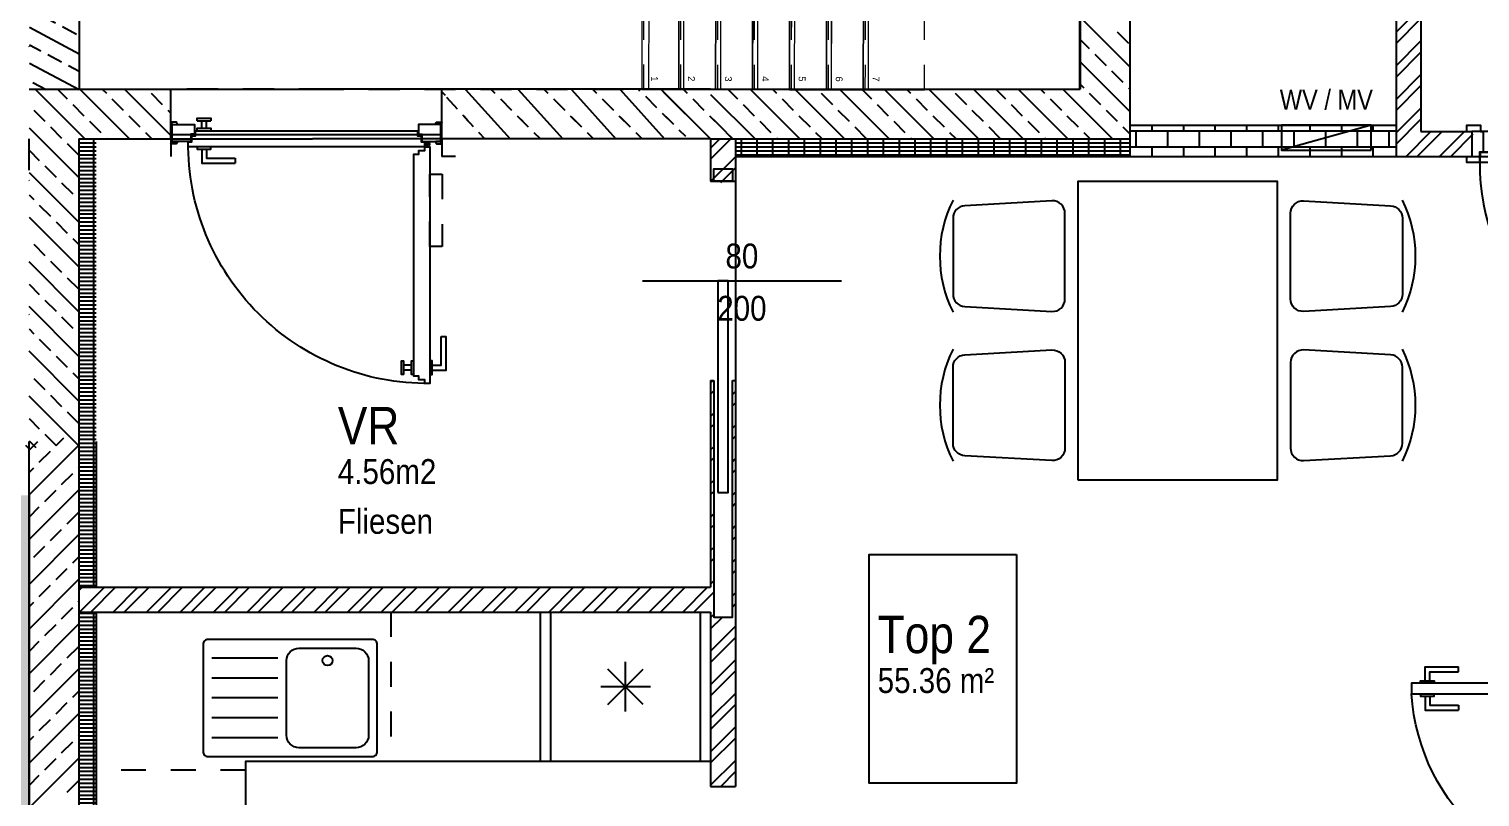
# Model space of a CAD drawing. Header units: millimetres. Extents: x 2865.5 to 2884.6, y 1727 to 1740.
# Drawn here: x 2874.96 to 2880.79, y 1731.76 to 1734.84 of the extents above; entities that cross this region are included whole.
import ezdxf
from ezdxf.enums import TextEntityAlignment as Align

# ---------------------------------------------------------------- set-up
doc = ezdxf.new("R2010")
doc.units = ezdxf.units.MM
doc.linetypes.add('Dashed Small', pattern=[141.111111, 70.555556, -70.555556])
doc.linetypes.add('HIDDEN2', pattern=[0.1875, 0.125, -0.0625])
doc.layers.add('00_HLP---------M0', color=5, linetype='Continuous', plot=False)
doc.layers.add('05_HLP---------M0', color=5, linetype='Continuous', plot=False)
for name, color, linetype in [('01-ANS-G00-L04-M0', 8, 'Continuous'), ('01-TXT---------M0', 5, 'Continuous'), ('01-TXT---------PP', 5, 'Continuous'), ('01-TXT-G00-L04-M0', 160, 'Continuous'), ('02-FIL-G00-L04-LILA', 223, 'Continuous'), ('02-FIL-G00-L04-ORANGE', 40, 'Continuous'), ('02-FIL-G00-L04-STB', 8, 'Continuous'), ('02-HID---------M0', 8, 'HIDDEN2'), ('02-HID-G00-L04-M0', 8, 'HIDDEN2'), ('02-TWA---------M0', 4, 'Continuous'), ('02-TWA-G00-L04-M0', 4, 'Continuous'), ('02-ZWA---------M0', 2, 'Continuous'), ('02-ZWA-G00-L04-M0', 2, 'Continuous'), ('05-STO---------M0', 5, 'Continuous'), ('05-STO--------M0', 5, 'Continuous'), ('05-SYM---------M0', 8, 'Continuous'), ('05-SYM--------M0', 8, 'Continuous'), ('05-SYM-G00-L04-M0', 8, 'Continuous'), ('05-TXT--------M0', 8, 'Continuous'), ('05-TXT-G00-L04-M0', 8, 'Continuous'), ('07-SAN-G00-L04-FBHZG-EVERT', 8, 'Continuous'), ('07-SAN-G00-L04-Küche', 8, 'Continuous'), ('07-SAN-G00-L04-M0', 8, 'Continuous'), ('New_055 Treppen _ Lift', 7, 'Continuous')]:
    doc.layers.add(name, color=color, linetype=linetype)
doc.layers.add('New_055 Treppen _ Lift_Pen_No__1', color=7, linetype='Continuous', lineweight=13)
doc.styles.add('ARIAL', font='arial.ttf', dxfattribs={"width": 0.85})
doc.styles.add('GENERATED_STYLE_1', font='arial.ttf')
pattern_1 = [(360, (2824.415287, 1813.365314), (0, 0.015875), []), (90, (2824.415287, 1813.365314), (-0.0635, 0), [])]
pattern_2 = [(45, (2824.41529, 1813.36531), (-0.06735192, 0.06735192), []), (45, (2824.46019, 1813.36531), (-0.06735192, 0.06735192), [])]

# ---------------------------------------------------------------- blocks, each defined once
blk = doc.blocks.new('05-TXT')
at = {"layer": '05-TXT--------M0'}
blk.add_line((-0.4, 0), (0.4, 0), dxfattribs=at)
at = {"layer": '05-TXT--------M0', "color": 8, "style": 'ARIAL', "width": 0.85}
blk.add_attdef('BREITE', text='', height=0.1, dxfattribs=at).set_placement((0, 0.05), align=Align.CENTER)
blk.add_attdef('HÖHE', text='', height=0.1, rotation=360, dxfattribs=at).set_placement((0, -0.06), align=Align.TOP_CENTER)
blk = doc.blocks.new('TÜR-80_10er-WAND')
at = {"layer": '00_HLP---------M0'}
for points in [[(-0.3575, 0.027), (-0.3575, 0.083), (-0.2225, 0.083)], [(-0.3375, 0.027), (-0.3375, 0.063), (-0.2225, 0.063)], [(-0.2225, 0.063), (-0.2225, 0.083)], [(0.4, 0.017), (-0.4, 0.017)], [(-0.375, 0.017), (-0.375, 0.027), (-0.32, 0.027), (-0.32, 0.017)], [(-0.375, -0.025), (-0.375, -0.035), (-0.32, -0.035), (-0.32, -0.025)], [(-0.3575, -0.035), (-0.3575, -0.091), (-0.2225, -0.091)], [(-0.3375, -0.035), (-0.3375, -0.071), (-0.2225, -0.071)], [(-0.2225, -0.071), (-0.2225, -0.091)]]:
    blk.add_lwpolyline(points, dxfattribs=at)
blk.add_lwpolyline([(0.4115, -0.025), (-0.4115, -0.025), (-0.4115, -0.025), (-0.4115, 0.017), (0.4115, 0.017)], close=True, dxfattribs=at)
at = {"layer": '02-HID---------M0', "ltscale": 0.5}
for points in [[(0.445, 0.1), (-0.445, 0.1)], [(-0.445, 0), (0.445, 0)]]:
    blk.add_lwpolyline(points, dxfattribs=at)
at = {"layer": '02-ZWA---------M0'}
for points in [[(-0.445, 0.1), (-0.445, 0)], [(0.445, 0.1), (0.445, 0)]]:
    blk.add_lwpolyline(points, dxfattribs=at)
at = {"layer": '05-STO--------M0'}
for points in [[(-0.465, 0.1), (-0.465, 0.125), (-0.41, 0.125), (-0.41, 0.1), (-0.4, 0.1), (-0.4, 0.017), (-0.415, 0.017), (-0.415, -0.025), (-0.465, -0.025), (-0.465, 0)], [(0.465, 0.1), (0.465, 0.125), (0.41, 0.125), (0.41, 0.1), (0.4, 0.1), (0.4, 0.017), (0.415, 0.017), (0.415, -0.025), (0.465, -0.025), (0.465, 0)]]:
    blk.add_lwpolyline(points, dxfattribs=at)
at = {"layer": '05-SYM---------M0'}
for points in [[(0.352, -0.8085), (0.296, -0.8085), (0.296, -0.6735)], [(0.316, -0.6735), (0.296, -0.6735)], [(0.352, -0.7885), (0.316, -0.7885), (0.316, -0.6735)], [(0.414, -0.8085), (0.47, -0.8085), (0.47, -0.6735)], [(0.414, -0.7885), (0.45, -0.7885), (0.45, -0.6735)], [(0.45, -0.6735), (0.47, -0.6735)], [(0.362, -0.826), (0.352, -0.826), (0.352, -0.771), (0.362, -0.771)], [(0.404, -0.826), (0.414, -0.826), (0.414, -0.771), (0.404, -0.771)]]:
    blk.add_lwpolyline(points, dxfattribs=at)
at = {"layer": '05-SYM--------M0'}
blk.add_lwpolyline([(0.404, -0.0395), (0.404, -0.8625), (0.404, -0.8625), (0.362, -0.8625), (0.362, -0.0395)], close=True, dxfattribs=at)
for points in [[(0.41, -0.036), (0.42, -0.036)], [(0.415, -0.031), (0.415, -0.041)]]:
    blk.add_lwpolyline(points, dxfattribs=at)
blk.add_circle((0.415, -0.036), 0.01, dxfattribs=at)
blk.add_arc((0.415, -0.036), 0.8282, 176.33088, 266.33088, dxfattribs=at)
blk = doc.blocks.new('01-SQM')
at = {"layer": '01-TXT---------M0', "color": 1, "style": 'ARIAL', "width": 0.85}
blk.add_attdef('ROOM', (0, 0), '', height=0.15, dxfattribs=at)
blk.add_attdef('AREA', text='', height=0.1, dxfattribs=at).set_placement((0, -0.06), align=Align.TOP_LEFT)
at = {"layer": '01-TXT---------PP', "color": 1, "style": 'ARIAL', "width": 0.85}
blk.add_attdef('NR', text='', height=0.15, dxfattribs=at).set_placement((-0.1173, 0), align=Align.RIGHT)
blk.add_attdef('FLOOR', text='', height=0.1, dxfattribs=at).set_placement((0, -0.26), align=Align.TOP_LEFT)
blk = doc.blocks.new('WET')
at = {"layer": '02-TWA---------M0'}
for points in [[(-0.545, 0), (-0.545, 0.2)], [(0.545, 0), (0.545, 0.2)]]:
    blk.add_lwpolyline(points, dxfattribs=at)
at = {"layer": '02-ZWA---------M0'}
for points in [[(-0.545, 0), (-0.545, -0.07)], [(0.545, 0), (0.545, -0.07)]]:
    blk.add_lwpolyline(points, dxfattribs=at)
at = {"layer": '05-STO---------M0'}
for points in [[(-0.54, 0.058), (-0.52, 0.058), (-0.52, 0.063, 0.414214), (-0.525, 0.068), (-0.545, 0.068)], [(0.54, 0.058), (0.52, 0.058), (0.52, 0.063, -0.414214), (0.525, 0.068), (0.545, 0.068)], [(-0.54, -0.01), (-0.52, -0.01), (-0.52, -0.015, -0.414214), (-0.525, -0.02), (-0.545, -0.02)], [(0.54, -0.01), (0.52, -0.01), (0.52, -0.015, 0.414214), (0.525, -0.02), (0.545, -0.02)]]:
    blk.add_lwpolyline(points, format="xyb", close=True, dxfattribs=at)
for points in [[(-0.464, -0.01), (-0.54, -0.01), (-0.54, 0.058), (-0.45, 0.058), (-0.45, 0.058), (-0.45, 0.058), (-0.45, 0.0195), (-0.464, 0.0195), (-0.464, -0.01)], [(0.464, -0.01), (0.54, -0.01), (0.54, 0.058), (0.45, 0.058), (0.45, 0.058), (0.45, 0.058), (0.45, 0.0195), (0.464, 0.0195), (0.464, -0.01)]]:
    blk.add_lwpolyline(points, dxfattribs=at)
at = {"layer": '05-SYM---------M0'}
for p, q in [((-0.422, -0.908), (-0.392, -0.908)), ((-0.422, -0.928), (-0.392, -0.928))]:
    blk.add_line(p, q, dxfattribs=at)
for points in [[(0.545, 0.018), (-0.545, 0.018)], [(-0.432, -0.061), (-0.432, -0.061), (-0.452, -0.061), (-0.452, -0.046), (-0.476, -0.046), (-0.476, -0.032), (-0.496, -0.032), (-0.496, -0.982), (-0.476, -0.982), (-0.476, -0.968), (-0.452, -0.968), (-0.452, -0.953), (-0.432, -0.953), (-0.432, -0.061)], [(-0.491, -0.021), (-0.481, -0.021)], [(-0.486, -0.026), (-0.486, -0.016)], [(-0.506, -0.928), (-0.562, -0.928), (-0.562, -0.793)], [(-0.542, -0.793), (-0.562, -0.793)], [(-0.506, -0.908), (-0.542, -0.908), (-0.542, -0.793)], [(-0.496, -0.9455), (-0.506, -0.9455), (-0.506, -0.8905), (-0.496, -0.8905)], [(-0.432, -0.9455), (-0.422, -0.9455), (-0.422, -0.8905), (-0.432, -0.8905)], [(-0.392, -0.9455), (-0.382, -0.9455), (-0.382, -0.8905), (-0.392, -0.8905)], [(-0.392, -0.9455), (-0.392, -0.8905)]]:
    blk.add_lwpolyline(points, dxfattribs=at)
at = {"layer": '05-SYM---------M0', "linetype": 'HIDDEN2', "ltscale": 0.2}
blk.add_lwpolyline([(-0.496, -0.142), (-0.546, -0.142), (-0.546, -0.432), (-0.496, -0.432)], close=True, dxfattribs=at)
at = {"layer": '05-SYM---------M0'}
blk.add_circle((-0.486, -0.021), 0.01, dxfattribs=at)
blk.add_arc((-0.486, -0.021), 0.9611, 269.40381, 0.65581, dxfattribs=at)
at = {"layer": '05_HLP---------M0'}
for p, q in [((0.401, 0.043), (0.401, 0.073)), ((0.421, 0.043), (0.421, 0.073))]:
    blk.add_line(p, q, dxfattribs=at)
for points in [[(0.4385, 0.073), (0.4385, 0.083), (0.3835, 0.083), (0.3835, 0.073)], [(0.4385, 0.073), (0.3835, 0.073)], [(-0.446, 0.033), (-0.446, 0.033), (-0.446, 0.013), (-0.461, 0.013), (-0.461, -0.011), (-0.475, -0.011), (-0.475, -0.031), (0.475, -0.031), (0.475, -0.011), (0.461, -0.011), (0.461, 0.013), (0.446, 0.013), (0.446, 0.033), (-0.446, 0.033)], [(0.4385, 0.033), (0.4385, 0.043), (0.3835, 0.043), (0.3835, 0.033)], [(0.421, -0.041), (0.421, -0.097), (0.286, -0.097)], [(0.401, -0.041), (0.401, -0.077), (0.286, -0.077)], [(0.4385, -0.031), (0.4385, -0.041), (0.3835, -0.041), (0.3835, -0.031)], [(0.286, -0.077), (0.286, -0.097)]]:
    blk.add_lwpolyline(points, dxfattribs=at)
blk = doc.blocks.new('SCHIEBETÜR-80')
at = {"layer": '02-ZWA---------M0'}
for points in [[(-0.4, 0.0375), (-1.35, 0.0375), (-1.35, -0.0375), (-0.4, -0.0375)], [(-0.4, 0.05), (-0.4, 0.0375)], [(0.4, 0.05), (0.4, -0.05)], [(-0.4, -0.0375), (-0.4, -0.05)]]:
    blk.add_lwpolyline(points, dxfattribs=at)
blk.add_lwpolyline([(0.4, 0.0375), (0.45, 0.0375), (0.45, -0.0375), (0.4, -0.0375)], close=True, dxfattribs=at)
at = {"layer": '05-SYM---------M0'}
blk.add_lwpolyline([(-0.85, 0.021), (-0.85, -0.021), (0, -0.021), (0, 0.021)], close=True, dxfattribs=at)
blk = doc.blocks.new('Kühlschrank')
blk.add_lwpolyline([(-0.3, 0), (0.3, 0), (0.3, -0.6), (-0.3, -0.6)], close=True)
for points in [[(0.0707, -0.2293), (-0.0707, -0.3707)], [(-0.0707, -0.2293), (0.0707, -0.3707)], [(0, -0.2), (0, -0.4)], [(-0.1, -0.3), (0.1, -0.3)]]:
    blk.add_lwpolyline(points)
blk = doc.blocks.new('Spüle')
for points in [[(0.4, -0.02), (-0.26, -0.02, 0.414214), (-0.28, -0.04), (-0.28, -0.47, 0.414214), (-0.26, -0.49), (0.4, -0.49, 0.414214), (0.42, -0.47), (0.42, -0.04, 0.414214)], [(-0.195, -0.055), (0.035, -0.055, -0.414214), (0.085, -0.105), (0.085, -0.405, -0.414214), (0.035, -0.455), (-0.195, -0.455, -0.414214), (-0.245, -0.405), (-0.245, -0.105, -0.414214)]]:
    blk.add_lwpolyline(points, format="xyb", close=True)
for points in [[(0.12, -0.095), (0.385, -0.095)], [(0.12, -0.175), (0.385, -0.175)], [(0.12, -0.255), (0.385, -0.255)], [(0.12, -0.335), (0.385, -0.335)], [(0.12, -0.415), (0.385, -0.415)]]:
    blk.add_lwpolyline(points)
blk.add_circle((-0.08, -0.405), 0.02)
blk = doc.blocks.new('4733788473')
at = {"color": 4, "flags": 128}
for points in [[(2875.3038, 1739.7076, -0.39805), (2875.3537, 1739.7548), (2875.6591, 1739.7548, -0.39805), (2875.709, 1739.7076), (2875.7285, 1739.3576, -0.430564), (2875.6785, 1739.3048), (2875.3342, 1739.3048, -0.430564), (2875.2843, 1739.3576)], [(2876.3079, 1739.7076, 0.39805), (2876.258, 1739.7548), (2875.9526, 1739.7548, 0.39805), (2875.9026, 1739.7076), (2875.8832, 1739.3576, 0.430564), (2875.9331, 1739.3048), (2876.2774, 1739.3048, 0.430564), (2876.3273, 1739.3576)], [(2875.3038, 1737.9957, 0.39805), (2875.3537, 1737.9484), (2875.6591, 1737.9484, 0.39805), (2875.709, 1737.9957), (2875.7285, 1738.3457, 0.430564), (2875.6785, 1738.3984), (2875.3342, 1738.3984, 0.430564), (2875.2843, 1738.3457)], [(2876.3079, 1737.9957, -0.39805), (2876.258, 1737.9484), (2875.9526, 1737.9484, -0.39805), (2875.9026, 1737.9957), (2875.8832, 1738.3457, -0.430564), (2875.9331, 1738.3984), (2876.2774, 1738.3984, -0.430564), (2876.3273, 1738.3457)]]:
    blk.add_lwpolyline(points, format="xyb", close=True, dxfattribs=at)
at = {"color": 4}
blk.add_lwpolyline([(2876.4058, 1738.4516), (2875.2058, 1738.4516), (2875.2058, 1739.2516), (2876.4058, 1739.2516)], close=True, dxfattribs=at)
for centre, start, end in [((2875.5064, 1739.3048), 63.43495, 116.56505), ((2876.1053, 1739.3048), 63.43495, 116.56505), ((2875.5064, 1738.3984), 243.43495, 296.56505), ((2876.1053, 1738.3984), 243.43495, 296.56505)]:
    blk.add_arc(centre, 0.5031, start, end, dxfattribs=at)
blk = doc.blocks.new('Stair_1', base_point=(12240439, 356160438))
at = {"layer": 'New_055 Treppen _ Lift_Pen_No__1', "color": 7, "linetype": 'Continuous', "lineweight": 13}
for p, q in [((12547981, 356222122), (12547475, 356220950)), ((12547981, 356222122), (12547475, 356220950)), ((12549024, 356221674), (12547981, 356222122)), ((12549185, 356221605), (12547981, 356222122)), ((12549185, 356221605), (12549024, 356221674)), ((12549401, 356221511), (12549185, 356221605)), ((12549434, 356221497), (12549185, 356221605)), ((12548924, 356220411), (12549401, 356221511)), ((12548924, 356220411), (12549401, 356221511)), ((12548924, 356220411), (12549401, 356221511)), ((12549434, 356221497), (12548956, 356220397)), ((12548956, 356220397), (12549434, 356221497)), ((12549434, 356221497), (12549401, 356221511)), ((12550873, 356220873), (12549434, 356221497)), ((12549681, 356221390), (12549434, 356221497)), ((12549172, 356220304), (12549649, 356221404)), ((12549681, 356221390), (12549204, 356220290)), ((12549204, 356220290), (12549681, 356221390)), ((12549929, 356221283), (12549681, 356221390)), ((12549419, 356220197), (12549897, 356221297)), ((12549929, 356221283), (12549452, 356220183)), ((12549452, 356220183), (12549929, 356221283)), ((12550176, 356221175), (12549929, 356221283)), ((12549667, 356220090), (12550144, 356221189)), ((12550176, 356221175), (12549699, 356220076)), ((12549699, 356220076), (12550176, 356221175)), ((12550424, 356221068), (12550176, 356221175)), ((12549915, 356219983), (12550392, 356221082)), ((12550424, 356221068), (12549947, 356219969)), ((12549947, 356219969), (12550424, 356221068)), ((12550671, 356220960), (12550424, 356221068)), ((12550163, 356219876), (12550639, 356220974)), ((12550671, 356220960), (12550195, 356219862)), ((12550195, 356219862), (12550671, 356220960)), ((12550919, 356220853), (12550671, 356220960)), ((12550397, 356219775), (12550873, 356220873)), ((12550443, 356219755), (12550919, 356220853))]:
    blk.add_line(p, q, dxfattribs=at)
at = {"layer": 'New_055 Treppen _ Lift_Pen_No__1', "color": 7, "linetype": 'Dashed Small', "lineweight": 13}
for p, q in [((12549024, 356221674), (12548547, 356220575)), ((12549420, 356221503), (12548942, 356220403)), ((12549667, 356221396), (12549190, 356220296)), ((12549915, 356221289), (12549438, 356220189)), ((12550163, 356221181), (12549686, 356220082)), ((12550410, 356221074), (12549933, 356219975)), ((12550658, 356220966), (12550181, 356219868)), ((12550905, 356220859), (12550429, 356219761))]:
    blk.add_line(p, q, dxfattribs=at)
blk = doc.blocks.new('Stair_2', base_point=(12240439, 356160438))
at = {"layer": 'New_055 Treppen _ Lift_Pen_No__1', "color": 7, "linetype": 'Continuous', "lineweight": 13}
for p, q in [((12547981, 356222122), (12547475, 356220950)), ((12547981, 356222122), (12547475, 356220950)), ((12549024, 356221674), (12547981, 356222122)), ((12549185, 356221605), (12547981, 356222122)), ((12549185, 356221605), (12549024, 356221674)), ((12549401, 356221511), (12549185, 356221605)), ((12549434, 356221497), (12549185, 356221605)), ((12548924, 356220411), (12549401, 356221511)), ((12548924, 356220411), (12549401, 356221511)), ((12548924, 356220411), (12549401, 356221511)), ((12549434, 356221497), (12548956, 356220397)), ((12548956, 356220397), (12549434, 356221497)), ((12549434, 356221497), (12549401, 356221511)), ((12550873, 356220873), (12549434, 356221497)), ((12549681, 356221390), (12549434, 356221497)), ((12549171, 356220303), (12549649, 356221404)), ((12549681, 356221390), (12549203, 356220289)), ((12549203, 356220289), (12549681, 356221390)), ((12549929, 356221283), (12549681, 356221390)), ((12549419, 356220196), (12549897, 356221297)), ((12549929, 356221283), (12549451, 356220182)), ((12549451, 356220182), (12549929, 356221283)), ((12550176, 356221175), (12549929, 356221283)), ((12549667, 356220088), (12550144, 356221189)), ((12550176, 356221175), (12549699, 356220074)), ((12549699, 356220074), (12550176, 356221175)), ((12550424, 356221068), (12550176, 356221175)), ((12549914, 356219981), (12550392, 356221082)), ((12550424, 356221068), (12549946, 356219967)), ((12549946, 356219967), (12550424, 356221068)), ((12550671, 356220960), (12550424, 356221068)), ((12550162, 356219873), (12550639, 356220974)), ((12550671, 356220960), (12550194, 356219860)), ((12550194, 356219860), (12550671, 356220960)), ((12550919, 356220853), (12550671, 356220960)), ((12550395, 356219772), (12550873, 356220873)), ((12550441, 356219752), (12550919, 356220853))]:
    blk.add_line(p, q, dxfattribs=at)
at = {"layer": 'New_055 Treppen _ Lift_Pen_No__1', "color": 7, "linetype": 'Dashed Small', "lineweight": 13}
for p, q in [((12549024, 356221674), (12548547, 356220574)), ((12549420, 356221503), (12548942, 356220403)), ((12549667, 356221396), (12549190, 356220295)), ((12549915, 356221289), (12549437, 356220188)), ((12550163, 356221181), (12549685, 356220080)), ((12550410, 356221074), (12549932, 356219973)), ((12550658, 356220966), (12550180, 356219865)), ((12550905, 356220859), (12550428, 356219758))]:
    blk.add_line(p, q, dxfattribs=at)
at = {"layer": 'New_055 Treppen _ Lift_Pen_No__1', "color": 7, "lineweight": 13, "char_height": 50, "attachment_point": 4, "rotation": 66.5439, "style": 'GENERATED_STYLE_1'}
for s, insert in [('\\A1;{\\pql;\\fArial|b0|i0|c0|p0;\\W1.000000;7}', (12549309, 356221444)), ('\\A1;{\\pql;\\fArial|b0|i0|c0|p0;\\W1.000000;6}', (12549557, 356221337)), ('\\A1;{\\pql;\\fArial|b0|i0|c0|p0;\\W1.000000;5}', (12549805, 356221229)), ('\\A1;{\\pql;\\fArial|b0|i0|c0|p0;\\W1.000000;4}', (12550052, 356221122)), ('\\A1;{\\pql;\\fArial|b0|i0|c0|p0;\\W1.000000;3}', (12550300, 356221015)), ('\\A1;{\\pql;\\fArial|b0|i0|c0|p0;\\W1.000000;2}', (12550547, 356220907)), ('\\A1;{\\pql;\\fArial|b0|i0|c0|p0;\\W1.000000;1}', (12550795, 356220800))]:
    blk.add_mtext(s, dxfattribs=dict(at, insert=insert))

msp = doc.modelspace()

# ---------------------------------------------------------------- hatches: boundary and pattern name
at = {"layer": '02-FIL-G00-L04-LILA'}
h = msp.add_hatch(dxfattribs=at)
h.set_pattern_fill('HONEY', color=8, scale=0.01, angle=287.04654, style=0)
h.set_pattern_definition([(270, (2883.08255, 1760.20495), (0.0274963, -0.047625), [0.03175, -0.0635]), (30, (2883.08255, 1760.20495), (0.02749631, 0.047624994), [0.03175, -0.0635]), (330, (2883.08255, 1760.20495), (0.05499261, -6e-09), [-0.0635, 0.03175])])
h.paths.add_polyline_path([(2873.6926, 1732.7712), (2873.7626, 1732.7712), (2874.7505, 1732.7499), (2874.7641, 1726.9534), (2874.9553, 1726.9534), (2874.9553, 1730.9712), (2874.9553, 1731.1712), (2874.9553, 1731.3012), (2874.9553, 1731.3012), (2874.9553, 1732.9712), (2873.6926, 1732.9712)])
at = {"layer": '02-FIL-G00-L04-ORANGE'}
h = msp.add_hatch(dxfattribs=at)
h.set_pattern_fill('ANSI32', color=8, scale=0.01, angle=107.04654, style=0)
h.set_pattern_definition(pattern_2)
h.paths.add_polyline_path([(2880.7603, 1734.3327), (2880.7603, 1734.4327), (2880.5503, 1734.4327), (2880.5503, 1735.1627), (2880.4503, 1735.1627), (2880.4503, 1734.3327)])
h = msp.add_hatch(dxfattribs=at)
h.set_pattern_fill('BRICK', color=8, scale=0.01, angle=107.04654, style=0)
h.set_pattern_definition([(360, (2824.415287, 1813.365314), (0, 0.0635), []), (90, (2824.41529, 1813.36531), (-0.127, 0), [0.0635, -0.0635]), (90, (2824.47879, 1813.36531), (-0.127, 0), [-0.0635, 0.0635])])
h.paths.add_polyline_path([(2879.3803, 1734.3327), (2880.4503, 1734.3327), (2880.4503, 1734.4577), (2879.3803, 1734.4577), (2879.3803, 1734.4027)])
h = msp.add_hatch(dxfattribs=at)
h.set_pattern_fill('GRATE', color=8, scale=0.02, angle=107.04654, style=0)
h.set_pattern_definition(pattern_1)
h.paths.add_polyline_path([(2875.2253, 1732.6027), (2875.2253, 1734.4027), (2875.1553, 1734.4027), (2875.1553, 1732.6027)])
h = msp.add_hatch(dxfattribs=at)
h.set_pattern_fill('ANSI32', color=8, scale=0.01, angle=107.04654, style=0)
h.set_pattern_definition(pattern_2)
h.paths.add_polyline_path([(2877.7953, 1734.2277), (2877.7953, 1734.4027), (2877.6953, 1734.4027), (2877.6953, 1734.2277)])
h = msp.add_hatch(dxfattribs=at)
h.set_pattern_fill('GRATE', color=8, scale=0.02, angle=107.04654, style=0)
h.set_pattern_definition(pattern_1)
h.paths.add_polyline_path([(2877.7953, 1734.3327), (2879.3803, 1734.3327), (2879.3803, 1734.4027), (2877.7953, 1734.4027)])
h = msp.add_hatch(dxfattribs=at)
h.set_pattern_fill('ANSI32', color=8, scale=0.01, angle=107.04654, style=0)
h.set_pattern_definition(pattern_2)
h.paths.add_polyline_path([(2877.7953, 1731.8027), (2877.7953, 1733.4327), (2877.7828, 1733.4327), (2877.7828, 1732.4827), (2877.7078, 1732.4827), (2877.7078, 1733.4327), (2877.6953, 1733.4327), (2877.6953, 1732.6027), (2875.1553, 1732.6027), (2875.1553, 1732.5027), (2877.6953, 1732.5027), (2877.6953, 1731.8027)])
h = msp.add_hatch(dxfattribs=at)
h.set_pattern_fill('GRATE', color=8, scale=0.02, angle=107.04654, style=0)
h.set_pattern_definition(pattern_1)
h.paths.add_polyline_path([(2875.2253, 1732.5027), (2875.1553, 1732.5027), (2875.1553, 1730.4027), (2875.2253, 1730.4027)])
at = {"layer": '02-FIL-G00-L04-STB'}
h = msp.add_hatch(dxfattribs=at)
h.set_pattern_fill('ANSI33', color=8, scale=0.02, angle=107.04654, style=0)
h.set_pattern_definition([(152.0465413, (1138.08304, 4615.19242), (-0.0595317823, -0.112182739), []), (152.0465413, (1138.05671, 4615.27828), (-0.0595317823, -0.112182739), [0.0635, -0.03175])])
h.paths.add_polyline_path([(2875.1569, 1734.5997), (2875.1572, 1734.2366), (2875.1572, 1734.3566), (2875.1572, 1734.3566), (2875.1572, 1735.9595), (2875.0656, 1735.9595), (2875.0656, 1735.9566), (2874.9572, 1735.9566), (2874.9568, 1734.5997)])
h = msp.add_hatch(dxfattribs=at)
h.set_pattern_fill('ANSI33', color=8, scale=0.02, angle=17.04654, style=0)
h.set_pattern_definition([(315, (2824.41529, 1813.36531), (0.08980256, 0.08980256), []), (315, (2824.41529, 1813.27551), (0.08980256, 0.08980256), [0.0635, -0.03175])])
h.paths.add_polyline_path([(2875.5253, 1734.4027), (2875.5253, 1734.6027), (2875.6703, 1734.6027), (2874.9553, 1734.6027), (2874.9553, 1734.4027), (2874.9553, 1733.163), (2875.1553, 1733.163), (2875.1553, 1734.4027)])

# ---------------------------------------------------------------- linework, layer by layer
at = {"color": 8}
msp.add_lwpolyline([(2875.1553, 1735.9569), (2875.1564, 1734.5998)], dxfattribs=at)
at = {"layer": '01-ANS-G00-L04-M0', "color": 8}
msp.add_lwpolyline([(2877.7953, 1734.2327), (2877.7953, 1733.4327)], dxfattribs=at)
at = {"layer": '01-TXT-G00-L04-M0', "color": 1}
msp.add_lwpolyline([(2878.9246, 1732.734), (2878.9246, 1731.8149), (2878.332, 1731.8149), (2878.332, 1732.734)], close=True, dxfattribs=at)
at = {"layer": '02-FIL-G00-L04-STB', "color": 8, "linetype": 'Continuous'}
for p, q in [((2879.1803, 1734.8924), (2879.3803, 1734.6924)), ((2879.3296, 1734.833), (2879.3745, 1734.7881)), ((2874.9568, 1734.7734), (2874.9553, 1734.775)), ((2879.1803, 1734.8026), (2879.2173, 1734.7656)), ((2879.1803, 1734.7128), (2879.3803, 1734.5128)), ((2879.2398, 1734.7432), (2879.2847, 1734.6983)), ((2879.3071, 1734.6758), (2879.352, 1734.6309)), ((2876.6146, 1734.5916), (2876.6281, 1734.5781)), ((2876.7101, 1734.601), (2876.8888, 1734.4027)), ((2876.8111, 1734.6027), (2876.8277, 1734.586)), ((2876.9222, 1734.6012), (2877.1009, 1734.4027)), ((2877.0247, 1734.6027), (2877.0413, 1734.586)), ((2877.1358, 1734.6013), (2877.3145, 1734.4027)), ((2877.2203, 1734.6027), (2877.237, 1734.586)), ((2877.3314, 1734.6015), (2877.5101, 1734.4027)), ((2877.4046, 1734.6027), (2877.4106, 1734.5967)), ((2877.4944, 1734.6027), (2877.6944, 1734.4027)), ((2877.505, 1734.592), (2877.6837, 1734.4133)), ((2877.5842, 1734.6027), (2877.6009, 1734.586)), ((2877.7638, 1734.6027), (2877.8029, 1734.5636)), ((2877.8536, 1734.6027), (2878.0536, 1734.4027)), ((2877.9434, 1734.6027), (2877.9601, 1734.586)), ((2878.0332, 1734.6027), (2878.2332, 1734.4027)), ((2878.2128, 1734.6027), (2878.4128, 1734.4027)), ((2878.3026, 1734.6027), (2878.3417, 1734.5636)), ((2878.3924, 1734.6027), (2878.5924, 1734.4027)), ((2878.4822, 1734.6027), (2878.4989, 1734.586)), ((2878.572, 1734.6027), (2878.772, 1734.4027)), ((2878.7516, 1734.6027), (2878.9516, 1734.4027)), ((2878.8414, 1734.6027), (2878.8805, 1734.5636)), ((2878.9312, 1734.6027), (2879.1312, 1734.4027)), ((2879.021, 1734.6027), (2879.0377, 1734.586)), ((2879.1108, 1734.6027), (2879.3108, 1734.4027)), ((2879.1803, 1734.623), (2879.1948, 1734.6085)), ((2879.3745, 1734.6085), (2879.3803, 1734.6026)), ((2876.6339, 1734.5704), (2876.6768, 1734.5236)), ((2876.8502, 1734.5636), (2876.8951, 1734.5187)), ((2877.0638, 1734.5636), (2877.1087, 1734.5187)), ((2877.2595, 1734.5636), (2877.3044, 1734.5187)), ((2877.4331, 1734.5742), (2877.478, 1734.5293)), ((2877.6233, 1734.5636), (2877.6682, 1734.5187)), ((2877.6953, 1734.5814), (2877.874, 1734.4027)), ((2877.8254, 1734.5411), (2877.8703, 1734.4962)), ((2877.9825, 1734.5636), (2878.0274, 1734.5187)), ((2878.1397, 1734.586), (2878.1846, 1734.5411)), ((2878.3642, 1734.5411), (2878.4091, 1734.4962)), ((2878.5213, 1734.5636), (2878.5662, 1734.5187)), ((2878.6785, 1734.586), (2878.7234, 1734.5411)), ((2878.903, 1734.5411), (2878.9479, 1734.4962)), ((2879.0601, 1734.5636), (2879.105, 1734.5187)), ((2879.2173, 1734.586), (2879.2622, 1734.5411)), ((2876.6983, 1734.5002), (2876.7412, 1734.4534)), ((2876.7027, 1734.4953), (2876.7197, 1734.4768)), ((2876.9175, 1734.4962), (2876.9624, 1734.4513)), ((2876.9222, 1734.4916), (2876.94, 1734.4738)), ((2877.1311, 1734.4962), (2877.176, 1734.4513)), ((2877.1358, 1734.4916), (2877.1536, 1734.4738)), ((2877.3268, 1734.4962), (2877.3717, 1734.4513)), ((2877.3314, 1734.4916), (2877.3493, 1734.4738)), ((2877.5004, 1734.5069), (2877.5453, 1734.462)), ((2877.505, 1734.5022), (2877.5229, 1734.4844)), ((2877.6907, 1734.4962), (2877.7356, 1734.4513)), ((2877.6953, 1734.4916), (2877.7131, 1734.4738)), ((2877.8927, 1734.4738), (2877.9376, 1734.4289)), ((2878.0499, 1734.4962), (2878.0948, 1734.4513)), ((2878.207, 1734.5187), (2878.2519, 1734.4738)), ((2878.4315, 1734.4738), (2878.4764, 1734.4289)), ((2878.5887, 1734.4962), (2878.6336, 1734.4513)), ((2878.7458, 1734.5187), (2878.7907, 1734.4738)), ((2878.9703, 1734.4738), (2879.0152, 1734.4289)), ((2879.1275, 1734.4962), (2879.1724, 1734.4513)), ((2879.2847, 1734.5187), (2879.3296, 1734.4738)), ((2876.7627, 1734.43), (2876.7877, 1734.4027)), ((2876.9849, 1734.4289), (2877.0111, 1734.4027)), ((2877.1985, 1734.4289), (2877.2247, 1734.4027)), ((2877.3942, 1734.4289), (2877.4203, 1734.4027)), ((2877.5678, 1734.4395), (2877.5939, 1734.4133)), ((2877.7356, 1734.4513), (2877.7805, 1734.4064)), ((2877.758, 1734.4289), (2877.7842, 1734.4027)), ((2878.1172, 1734.4289), (2878.1434, 1734.4027)), ((2878.2744, 1734.4513), (2878.3193, 1734.4064)), ((2878.656, 1734.4289), (2878.6822, 1734.4027)), ((2878.8132, 1734.4513), (2878.8581, 1734.4064)), ((2879.1948, 1734.4289), (2879.221, 1734.4027)), ((2879.352, 1734.4513), (2879.3803, 1734.423)), ((2877.9601, 1734.4064), (2877.9638, 1734.4027)), ((2878.4989, 1734.4064), (2878.5026, 1734.4027)), ((2879.0377, 1734.4064), (2879.0414, 1734.4027)), ((2874.9568, 1734.2346), (2874.9553, 1734.2362)), ((2874.9568, 1733.6958), (2874.9553, 1733.6973)), ((2875.0639, 1733.1716), (2875.095, 1733.2027)), ((2874.9568, 1733.157), (2874.9419, 1733.1719)), ((2874.9553, 1733.1528), (2874.9902, 1733.1877)), ((2874.9553, 1732.9732), (2875.1553, 1733.1732)), ((2874.9966, 1733.1043), (2875.0415, 1733.1492)), ((2874.9553, 1733.063), (2874.9741, 1733.0818)), ((2875.1537, 1733.0818), (2875.1553, 1733.0834)), ((2875.0864, 1733.0145), (2875.1313, 1733.0594)), ((2874.9553, 1732.7936), (2875.1553, 1732.9936)), ((2875.019, 1732.9471), (2875.0639, 1732.992)), ((2874.9553, 1732.8834), (2874.9966, 1732.9247)), ((2875.1088, 1732.8573), (2875.1537, 1732.9022)), ((2874.9553, 1732.614), (2875.1553, 1732.814)), ((2875.0415, 1732.79), (2875.0864, 1732.8349)), ((2874.9741, 1732.7226), (2875.019, 1732.7675)), ((2875.1313, 1732.7002), (2875.1553, 1732.7242)), ((2875.0639, 1732.6328), (2875.1088, 1732.6777)), ((2874.9553, 1732.4344), (2875.1553, 1732.6344)), ((2874.9966, 1732.5655), (2875.0415, 1732.6104)), ((2874.9553, 1732.5242), (2874.9741, 1732.543)), ((2875.0864, 1732.4757), (2875.1313, 1732.5206)), ((2875.1537, 1732.543), (2875.1553, 1732.5446)), ((2874.9553, 1732.2548), (2875.1553, 1732.4548)), ((2875.019, 1732.4083), (2875.0639, 1732.4532)), ((2874.9553, 1732.3446), (2874.9966, 1732.3859)), ((2875.1088, 1732.3185), (2875.1537, 1732.3634)), ((2874.9553, 1732.0752), (2875.1553, 1732.2752)), ((2875.0415, 1732.2512), (2875.0864, 1732.2961)), ((2874.9741, 1732.1838), (2875.019, 1732.2287)), ((2875.1313, 1732.1613), (2875.1553, 1732.1854)), ((2874.9553, 1731.8955), (2875.1553, 1732.0955)), ((2875.0639, 1732.094), (2875.1088, 1732.1389)), ((2874.9966, 1732.0266), (2875.0415, 1732.0715)), ((2874.9553, 1731.9854), (2874.9741, 1732.0042)), ((2875.0864, 1731.9368), (2875.1313, 1731.9817)), ((2875.1537, 1732.0042), (2875.1553, 1732.0057)), ((2874.9553, 1731.7159), (2875.1553, 1731.9159)), ((2875.019, 1731.8695), (2875.0639, 1731.9144)), ((2874.9553, 1731.8057), (2874.9966, 1731.847)), ((2875.1088, 1731.7797), (2875.1537, 1731.8246))]:
    msp.add_line(p, q, dxfattribs=at)
at = {"layer": '02-HID-G00-L04-M0', "color": 8}
for p, q in [((2876.0953, 1734.6027), (2877.6953, 1734.6027)), ((2877.6953, 1734.4027), (2876.0953, 1734.4027))]:
    msp.add_line(p, q, dxfattribs=at)
msp.add_lwpolyline([(2876.6153, 1734.6027), (2875.5253, 1734.6027)], dxfattribs=at)
at = {"layer": '02-TWA-G00-L04-M0', "color": 8}
for p, q in [((2876.6153, 1734.4027), (2876.6153, 1734.6027)), ((2876.6153, 1734.4027), (2876.6153, 1734.6027)), ((2874.9553, 1734.2777), (2874.9553, 1734.4027)), ((2874.9553, 1733.1527), (2874.9553, 1733.1877)), ((2874.9553, 1729.1827), (2874.9553, 1733.1527))]:
    msp.add_line(p, q, dxfattribs=at)
for points in [[(2879.1803, 1737.0596), (2879.1803, 1734.6027)], [(2879.3807, 1737.0837), (2879.3803, 1734.4027)], [(2874.9553, 1734.6027), (2876.0953, 1734.6027)], [(2877.6953, 1734.6027), (2879.1803, 1734.6027)], [(2875.1553, 1734.4027), (2876.0953, 1734.4027)], [(2875.1553, 1734.4027), (2875.1553, 1733.1877)], [(2877.6953, 1734.4027), (2879.3803, 1734.4027)], [(2875.1553, 1733.1877), (2875.1553, 1730.4027)], [(2874.9553, 1732.9719), (2874.9553, 1729.9219)]]:
    msp.add_lwpolyline(points, dxfattribs=at)
at = {"layer": '02-ZWA-G00-L04-M0', "color": 8}
for p, q in [((2877.6953, 1734.6027), (2876.0953, 1734.6027)), ((2877.6953, 1734.4027), (2876.0953, 1734.4027))]:
    msp.add_line(p, q, dxfattribs=at)
for points in [[(2880.4503, 1735.1627), (2880.4503, 1734.3327)], [(2880.5503, 1735.1627), (2880.5503, 1734.4327)], [(2879.3803, 1734.4577), (2880.4503, 1734.4577)], [(2880.5503, 1734.4327), (2880.7553, 1734.4327)], [(2877.6953, 1734.4027), (2877.6953, 1734.2327)], [(2877.7953, 1734.4027), (2877.7953, 1734.2327)], [(2879.3803, 1734.4027), (2879.3803, 1734.3327)], [(2876.6703, 1734.3327), (2876.6153, 1734.3327)], [(2877.7953, 1734.3327), (2880.7553, 1734.3327)], [(2877.6953, 1733.4327), (2877.6953, 1732.6027)], [(2877.7953, 1733.4327), (2877.7953, 1731.8027)], [(2875.2253, 1733.1877), (2875.2253, 1732.6027)], [(2875.1553, 1732.6027), (2877.6953, 1732.6027)], [(2875.1553, 1732.5027), (2877.6953, 1732.5027)], [(2875.2253, 1732.5027), (2875.2253, 1730.4027)], [(2877.6953, 1732.5027), (2877.6953, 1731.8027)], [(2877.6953, 1731.8027), (2877.7953, 1731.8027)]]:
    msp.add_lwpolyline(points, dxfattribs=at)
at = {"layer": '07-SAN-G00-L04-FBHZG-EVERT', "color": 8}
msp.add_lwpolyline([(2880.3503, 1734.3577), (2880.3503, 1734.4577), (2879.9903, 1734.4577), (2879.9903, 1734.3577)], close=True, dxfattribs=at)
msp.add_lwpolyline([(2880.3503, 1734.4577), (2879.9903, 1734.3577)], dxfattribs=at)
at = {"layer": '07-SAN-G00-L04-Küche', "color": 8, "linetype": 'HIDDEN2', "ltscale": 0.5}
for points in [[(2876.4103, 1732.5027), (2876.4103, 1731.9027)], [(2875.8253, 1731.8677), (2875.2253, 1731.8677)]]:
    msp.add_lwpolyline(points, dxfattribs=at)
at = {"layer": '07-SAN-G00-L04-Küche', "color": 8}
msp.add_lwpolyline([(2877.0103, 1732.5027), (2877.0103, 1731.9027)], dxfattribs=at)
at = {"layer": '07-SAN-G00-L04-M0', "color": 8}
msp.add_lwpolyline([(2877.6953, 1731.9027), (2875.8253, 1731.9027), (2875.8253, 1730.4027)], dxfattribs=at)

# ---------------------------------------------------------------- block references
at = {"rotation": 270}
msp.add_blockref('4733788473', (1140.7211, 4609.4385), dxfattribs=at)
at = {"layer": '01-TXT-G00-L04-M0', "color": 8}
for p, rotation, values in [((2876.1966, 1733.1769), 359.9999999908287, {'ROOM': 'VR', 'AREA': '4.56m2', 'FLOOR': 'Fliesen'}), ((2878.3667, 1732.3376), 359.9999999949973, {'ROOM': 'Top 2', 'AREA': '55.36 m²'})]:
    msp.add_blockref('01-SQM', p, dxfattribs=dict(at, rotation=rotation)).add_auto_attribs(values)
at = {"layer": '05-SYM-G00-L04-M0', "color": 8, "xscale": -1}
msp.add_blockref('WET', (2876.0703, 1734.4027), dxfattribs=at)
at = {"layer": '05-SYM-G00-L04-M0', "color": 8}
for name, p, rotation in [('TÜR-80_10er-WAND', (2881.2003, 1734.3327), 359.999999813237), ('SCHIEBETÜR-80', (2877.7453, 1733.8327), 89.99999997832208)]:
    msp.add_blockref(name, p, dxfattribs=dict(at, rotation=rotation))
at = {"layer": '05-SYM-G00-L04-M0', "color": 8, "xscale": -1, "rotation": 270.0000002234485}
msp.add_blockref('TÜR-80_10er-WAND', (2881.3753, 1731.8127), dxfattribs=at)
at = {"layer": '05-TXT-G00-L04-M0', "color": 8}
msp.add_blockref('05-TXT', (2877.8209, 1733.8327), dxfattribs=at).add_auto_attribs({'BREITE': '80', 'HÖHE': '200'})
at = {"layer": '07-SAN-G00-L04-Küche', "color": 8}
for name, p, rotation in [('Kühlschrank', (2877.3533, 1731.9027), 180.000000003335), ('Spüle', (2876.0753, 1731.9027), 179.9999999733195)]:
    msp.add_blockref(name, p, dxfattribs=dict(at, rotation=rotation))
at = {"layer": 'New_055 Treppen _ Lift', "color": 251, "linetype": 'Continuous', "lineweight": 13, "true_color": 0x636466, "xscale": 0.0005499508078551, "yscale": 0.0005499508078551, "zscale": 0.0005499508078551, "rotation": 203.3748728584333}
for name in ['Stair_1', 'Stair_2']:
    msp.add_blockref(name, (3020.9717, 1832.8435), dxfattribs=at)

# ---------------------------------------------------------------- texts
at = {"layer": '07-SAN-G00-L04-FBHZG-EVERT', "color": 8, "linetype": 'Continuous', "insert": (2880.1703, 1734.5193), "char_height": 0.08, "width": 1.165, "attachment_point": 8, "style": 'ARIAL'}
msp.add_mtext('WV / MV', dxfattribs=at)

doc.saveas('drawing.dxf')
